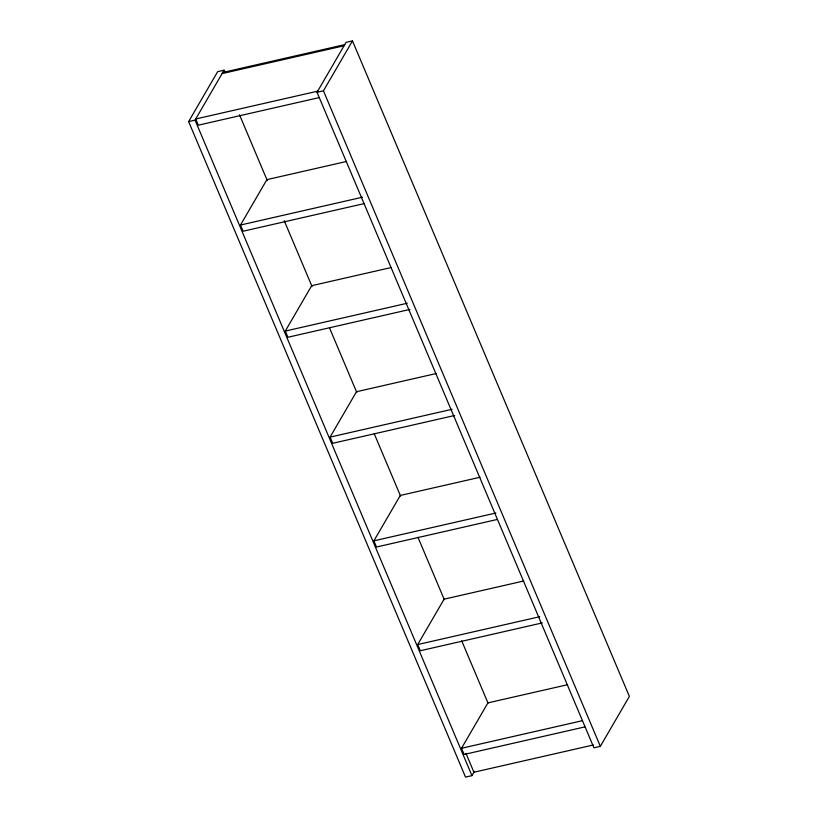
<?xml version="1.0" encoding="UTF-8"?>
<svg xmlns="http://www.w3.org/2000/svg" width="818" height="818" viewBox="0 0 818 818"><rect width="100%" height="100%" fill="white"/><g stroke="black" fill="none" stroke-linecap="round" stroke-linejoin="round"><path stroke-width="1.23" d="M474.471 771.292L471.945 775.638L465.524 777.1L188.631 121.596L217.66 71.657L224.081 70.195L225.073 72.546M188.631 121.596L195.042 120.123L224.081 70.195M317.026 92.301L346.055 42.362L352.476 40.9L629.369 696.404L600.34 746.343L593.919 747.805L317.026 92.301L323.437 90.829L352.476 40.9M363.846 203.672L243.11 231.218L240.502 225.032L266.893 179.643L346.556 161.463M409.879 309.429L287.905 337.261L285.298 331.075L311.689 285.686L391.341 267.506M454.675 415.472L332.701 443.295L330.083 437.119L356.484 391.73L436.137 373.55M497.242 519.471L376.515 547.017L373.898 540.831L400.299 495.442L479.951 477.272M542.303 622.907L420.319 650.739L417.712 644.553L444.102 599.165L523.765 580.985M584.87 726.905L464.133 754.452L461.526 748.276L487.917 702.877L567.58 684.707M222.762 72.465L344.736 44.632M222.097 73.6L344.081 45.767M317.681 91.166L195.707 118.988L198.314 125.174L319.051 97.628M240.502 225.032L362.476 197.199M285.298 331.075L407.272 303.243M330.083 437.119L452.068 409.286M373.898 540.831L495.872 513.009M417.712 644.553L539.686 616.721M461.526 748.276L582.252 720.73M593.408 744.973L473.919 772.233L465.923 753.296M323.437 90.829L600.34 746.343M239.5 114.786L267.333 180.686M284.235 220.696L312.077 286.597M329.47 327.783L356.812 392.507M374.215 433.693L400.554 496.066M417.957 537.252L444.297 599.625M461.7 640.811L488.049 703.183M195.042 120.123L471.945 775.638"/></g></svg>
